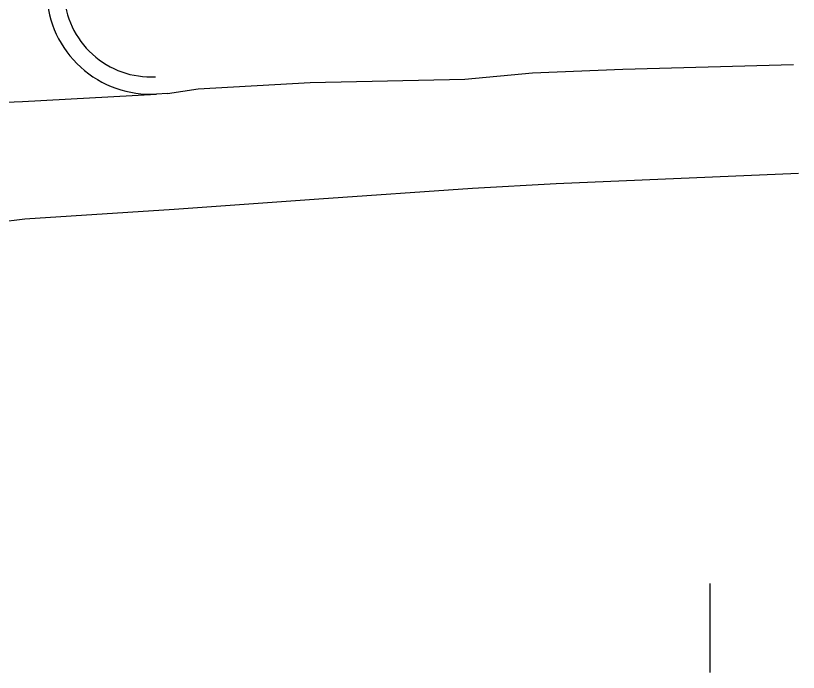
# Model space of a CAD drawing. Header units: metres. Extents: x -1 to 177, y -18 to 89.
# Drawn here: x 109.93 to 154.91, y -17.66 to 20.09 of the extents above; entities that cross this region are included whole.
import ezdxf

# ---------------------------------------------------------------- set-up
doc = ezdxf.new("R2010")
doc.units = ezdxf.units.M
doc.header["$LTSCALE"] = 1016
doc.layers.add('Areas', color=30, linetype='Continuous', lineweight=25, true_color=0xff7f00)

msp = doc.modelspace()

# ---------------------------------------------------------------- linework, layer by layer
at = {"layer": 'Areas'}
for p, q in [((144.832, 17.008), (154.64, 17.288)), ((144.832, 17.008), (154.64, 17.288)), ((135.745, 16.433), (139.633, 16.798)), ((135.745, 16.433), (139.633, 16.798)), ((139.633, 16.798), (144.832, 17.008)), ((139.633, 16.798), (144.832, 17.008)), ((120.423, 15.88), (126.848, 16.246)), ((120.423, 15.88), (126.848, 16.246)), ((126.848, 16.246), (135.745, 16.433)), ((126.848, 16.246), (135.745, 16.433)), ((118.652, 15.616), (120.423, 15.88)), ((118.652, 15.616), (120.423, 15.88)), ((110.321, 15.162), (118.027, 15.582)), ((110.321, 15.162), (118.027, 15.582)), ((118.652, 15.616), (118.027, 15.582)), ((118.652, 15.616), (118.027, 15.582)), ((99.975, 14.723), (110.321, 15.162)), ((99.975, 14.723), (110.321, 15.162)), ((140.985, 10.453), (154.91, 11.034)), ((140.985, 10.453), (154.91, 11.034)), ((136.179, 10.173), (140.985, 10.453)), ((136.179, 10.173), (140.985, 10.453)), ((127.344, 9.562), (136.179, 10.173)), ((127.344, 9.562), (136.179, 10.173)), ((119.037, 8.966), (127.344, 9.562)), ((119.037, 8.966), (127.344, 9.562)), ((110.454, 8.417), (119.037, 8.966)), ((110.454, 8.417), (119.037, 8.966)), ((108.891, 8.219), (110.454, 8.417)), ((108.891, 8.219), (110.454, 8.417)), ((149.815, -12.56), (149.815, -17.66)), ((149.815, -12.56), (149.815, -17.66))]:
    msp.add_line(p, q, dxfattribs=at)
at = {"layer": 'Areas', "flags": 128}
for points in [[(149.806, 64.634), (111.18, 53.132, 0.393598), (107.035, 46.081), (108.963, 37.396), (110.783, 29.201, -0.044065), (111.653, 22.573), (111.706, 21.319, 0.417751), (118.027, 15.582, 0.417751)], [(108.011, 46.297), (109.939, 37.613), (111.759, 29.418, -0.044065), (112.652, 22.616), (112.705, 21.361, 0.417751), (117.973, 16.58, 0.417751)]]:
    msp.add_lwpolyline(points, format="xyb", dxfattribs=at)

doc.saveas('drawing.dxf')
